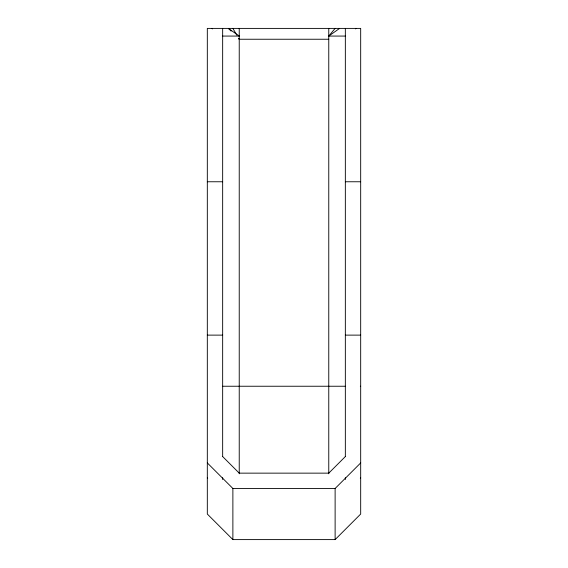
<?xml version="1.0" encoding="UTF-8"?>
<svg xmlns="http://www.w3.org/2000/svg" width="568" height="568" viewBox="0 0 568 568"><rect width="100%" height="100%" fill="white"/><g stroke="black" fill="none" stroke-linecap="round" stroke-linejoin="round"><path stroke-width="0.85" d="M360.325 478.398L360.68 477.894M335.12 28.4L328.765 36.068L339.614 28.4M345.344 456.565L328.765 473.144L239.234 473.144L222.656 456.565M207.32 462.92L232.88 488.48L335.12 488.48L360.68 462.92M335.12 539.6L360.68 514.04L360.68 28.4L207.32 28.4L207.32 514.04L232.88 539.6L335.12 539.6L335.12 488.48M355.511 28.883L356.186 28.4M222.677 36.068L239.213 36.068M328.787 36.068L345.323 36.068M238.553 38.567L239.234 39.242L328.765 39.242M207.32 181.76L222.656 181.76M345.344 181.76L360.68 181.76M207.32 335.12L222.656 335.12M345.344 335.12L360.68 335.12M222.656 386.24L345.344 386.24M360.325 386.24L360.68 386.24M239.234 36.068L228.386 28.4L231.098 31.112M211.814 28.4L212.489 28.883M207.32 477.894L207.675 478.398M232.88 28.4L236.849 35.18M238.837 38.567L239.234 39.242M345.344 28.4L345.344 456.594M345.344 477.724L345.344 479.484M328.765 28.4L328.765 473.783M239.234 28.4L239.234 473.783M232.88 488.48L232.88 539.6M222.656 28.4L222.656 456.594M222.656 477.724L222.656 479.484"/></g></svg>
